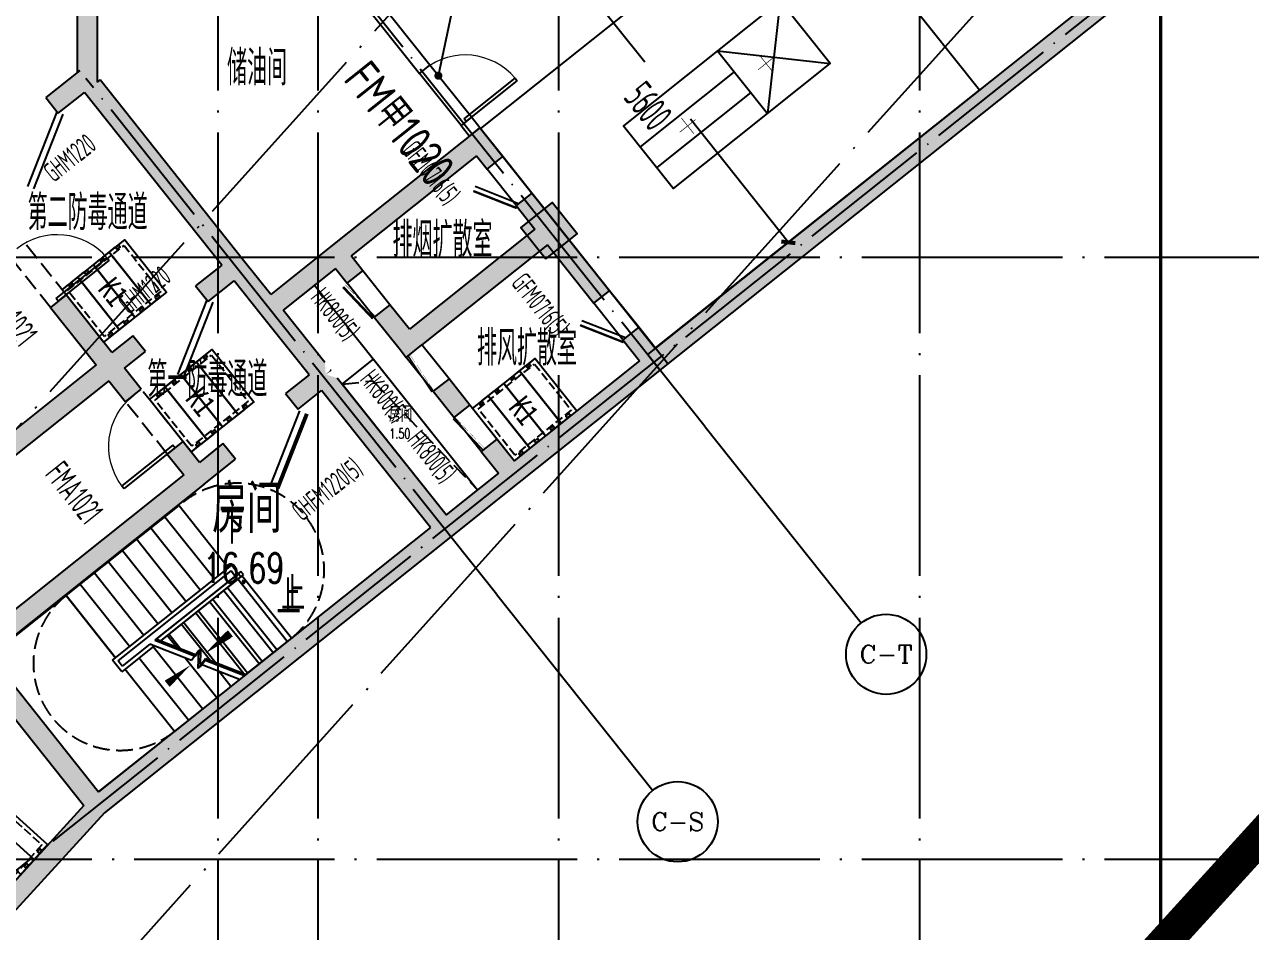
# Model space of a CAD drawing. Extents: x -473190 to 2138458, y -81875 to 2633646.
# Drawn here: x 627297 to 645641, y 61864 to 75429 of the extents above; entities that cross this region are included whole.
import ezdxf
from ezdxf.enums import TextEntityAlignment as Align

# ---------------------------------------------------------------- set-up
doc = ezdxf.new("R2010")
doc.units = 0
doc.header["$LTSCALE"] = 1000
for name, pattern in [('__DASH', [0.35, 0.25, -0.1]), ('ACAD_ISO05W100', [34, 24, -3, 0.5, -3, 0.5, -3]), ('DASH', [0.35, 0.25, -0.1]), ('DOTE', [2.42, 2, -0.2, 0.02, -0.2])]:
    doc.linetypes.add(name, pattern=pattern)
for name, color, linetype in [('A-COLUMN', 2, 'Continuous'), ('A-DIM_SYMB', 3, 'Continuous'), ('A-PUB_TEXT', 7, 'Continuous'), ('A-REDLINE', 1, 'ACAD_ISO05W100'), ('A-STAIR', 3, 'Continuous'), ('A-WALL', 2, 'Continuous'), ('A-WINDOW', 4, 'Continuous'), ('AXIS', 3, 'Continuous'), ('AXIS_TEXT', 7, 'Continuous'), ('C_柴油发电机组', 30, 'Continuous'), ('DIM_LEAD', 3, 'Continuous'), ('DOOR_FIRE_TEXT', 7, 'Continuous'), ('DOTE', 1, 'DOTE'), ('PUB_HATCH', 8, 'Continuous'), ('RF-JSK', 9, 'Continuous'), ('RF-M', 4, 'Continuous'), ('RF-MBH', 11, 'Continuous'), ('RF-QT', 30, 'Continuous'), ('SPACE', 7, 'Continuous'), ('STAIR', 2, 'Continuous'), ('TWT_水箱', 7, 'Continuous'), ('图层1', 7, 'Continuous'), ('索引线', 252, 'Continuous')]:
    doc.layers.add(name, color=color, linetype=linetype)
doc.layers.add('HOLE', color=52, linetype='Continuous', lineweight=15)
doc.layers.add('RF-WZ', color=110, linetype='Continuous', lineweight=0)
doc.styles.add('8B2_02', font='tssdeng.shx', dxfattribs={"width": 0.6, "bigfont": 'TSSDCHN.shx'})
doc.styles.add('_TCH_AXIS', font='COMPLEX', dxfattribs={"bigfont": 'GBCBIG'})
doc.styles.add('_TCH_DIM', font='SIMPLEX', dxfattribs={"bigfont": 'GBCBIG'})
doc.styles.add('_TCH_DIM_T3', font='tssdeng.shx', dxfattribs={"width": 0.564706, "bigfont": '@@@tssdchn.shx'})
doc.styles.add('_TCH_SPACE', font='SIMPLEX', dxfattribs={"height": 5, "bigfont": 'GBCBIG'})
doc.styles.add('_TCH_WINDOW', font='tssdeng.shx', dxfattribs={"width": 0.8, "height": 3.5, "bigfont": 'tssdchn.shx'})
doc.styles.add('COMPLEX', font='COMPLEX.shx', dxfattribs={"width": 0.65})
doc.styles.add('TYDG_01', font='', dxfattribs={"width": 0.8})
doc.styles.get('TYDG_01').set_extended_font_data('SimSun')
doc.dimstyles.new('_TWT_ARCH&&150', dxfattribs={"dimtxt": 446.25, "dimasz": 150, "dimexe": 375, "dimexo": 450, "dimgap": 189.375, "dimtad": 1, "dimdec": 0, "dimzin": 0, "dimdsep": 46, "dimtxsty": '_TCH_DIM_T3', "dimblk": 'ARCHTICK', "dimcen": 0.09, "dimclrt": 7, "dimazin": 2, "dimtfac": 1, "dimtdec": 0, "dimtix": 1, "dimtmove": 2, "dimatfit": 3, "dimfxl": 0, "dimtolj": 1, "dimtzin": 0, "dimarcsym": 0})

# ---------------------------------------------------------------- blocks, each defined once
blk = doc.blocks.new('fdj')
at = {"layer": 'C_柴油发电机组'}
for points in [[(0, 4200), (-6200, 4200), (-6200, 0), (0, 0)], [(-4700, 1300), (-1700, 1300), (-1700, 2500), (-4700, 2500)], [(-4700, 1300), (-3500, 1300), (-3500, 2500), (-4700, 2500)]]:
    blk.add_lwpolyline(points, close=True, dxfattribs=at)
for points in [[(-3500, 1300), (-4700, 2500)], [(-4700, 1300), (-3500, 2500)], [(-3500, 2100), (-1700, 2100)], [(-3500, 1700), (-1700, 1700)]]:
    blk.add_lwpolyline(points, dxfattribs=at)
at = {"layer": 'C_柴油发电机组', "lineweight": -3, "const_width": 10}
for points in [[(-3950, 1900), (-3950, 2050)], [(-2450, 1900), (-2450, 2050)], [(-3950, 1900), (-4100, 1900)], [(-3950, 1900), (-3950, 1750)], [(-3950, 1900), (-3800, 1900)], [(-2450, 1900), (-2600, 1900)], [(-2450, 1900), (-2450, 1750)], [(-2450, 1900), (-2300, 1900)]]:
    blk.add_lwpolyline(points, dxfattribs=at)
blk = doc.blocks.new('A$C4F5A101F')
at = {"layer": 'DOTE', "color": 16, "linetype": 'DOTE', "ltscale": 1.5}
for p, q in [((-99489.7, 16373.7), (-99489.7, -213765.2)), ((-88989.7, 16373.7), (-88989.7, -213765.2))]:
    blk.add_line(p, q, dxfattribs=at)
at = {"layer": 'DOTE', "color": 127, "linetype": 'DOTE', "ltscale": 1.5}
for p, q in [((-97989.7, 16373.7), (-97989.7, -213765.2)), ((-94389.7, 16373.7), (-94389.7, -213765.2)), ((-204013.3, -198812), (-71274.2, -51390.3)), ((-199059.6, -203024.4), (-66443.7, -55739.6)), ((-39660.8, -83507.4), (-168489.7, -83507.4)), ((-39660.8, -92507.4), (-168489.7, -92507.4))]:
    blk.add_line(p, q, dxfattribs=at)
blk = doc.blocks.new('A$C031B73C8')
at = {"layer": 'HOLE', "linetype": 'DASH'}
blk.add_lwpolyline([(177481.4, -89217.8), (177012, -89591.6), (178569.4, -91547.2), (179038.8, -91173.4)], close=True, dxfattribs=at)
blk.add_lwpolyline([(177012, -89591.6), (177472.1, -89543.3), (179038.8, -91173.4)], dxfattribs=at)
at = {"layer": 'SPACE', "style": '_TCH_SPACE'}
blk.add_text('房间', height=241.13, dxfattribs=at).set_placement((177714.8, -90157.4))
at = {"layer": 'SPACE', "style": '_TCH_SPACE', "width": 0.705882}
blk.add_text('1.50', height=148.75, dxfattribs=at).set_placement((177717.7, -90406.8))
blk = doc.blocks.new('RFJSK1')
at = {"layer": 'RF-JSK'}
for p, q in [((220418, 104411), (220418, 104351)), ((221398, 104411), (221398, 104351)), ((220418, 104111), (220418, 104051)), ((221398, 104111), (221398, 104051)), ((220418, 103811), (220418, 103751)), ((221398, 103811), (221398, 103751)), ((220418, 103511), (220418, 103451)), ((221398, 103511), (221398, 103451))]:
    blk.add_line(p, q, dxfattribs=at)
for points in [[(220408, 104531), (221408, 104531), (221408, 103331), (220408, 103331), (220408, 104531)], [(220408, 104411), (220408, 104531), (221408, 104531), (221408, 104411)], [(220408, 104411), (220448, 104411), (220448, 104351), (220408, 104351)], [(221408, 104411), (221368, 104411), (221368, 104351), (221408, 104351)], [(221408, 104351), (221408, 104231), (220408, 104231), (220408, 104351)], [(220408, 104111), (220408, 104231), (221408, 104231), (221408, 104111)], [(220408, 104111), (220448, 104111), (220448, 104051), (220408, 104051)], [(221408, 104051), (221408, 103931), (220408, 103931), (220408, 104051)], [(221408, 104111), (221368, 104111), (221368, 104051), (221408, 104051)], [(220408, 103811), (220408, 103931), (221408, 103931), (221408, 103811)], [(220408, 103811), (220448, 103811), (220448, 103751), (220408, 103751)], [(221408, 103751), (221408, 103631), (220408, 103631), (220408, 103751)], [(221408, 103811), (221368, 103811), (221368, 103751), (221408, 103751)], [(220408, 103511), (220408, 103631), (221408, 103631), (221408, 103511)], [(220408, 103511), (220448, 103511), (220448, 103451), (220408, 103451)], [(221408, 103511), (221368, 103511), (221368, 103451), (221408, 103451)], [(221408, 103451), (221408, 103331), (220408, 103331), (220408, 103451)]]:
    blk.add_lwpolyline(points, dxfattribs=at)
at = {"layer": 'RF-JSK', "linetype": '__DASH', "ltscale": 0.5}
blk.add_lwpolyline([(220468, 104471), (221348, 104471), (221348, 103391), (220468, 103391)], close=True, dxfattribs=at)
at = {"layer": 'RF-JSK', "color": 110, "style": 'TYDG_01', "width": 0.8}
blk.add_text('K1', height=339.9, dxfattribs=at).set_placement((220727, 103744))
blk = doc.blocks.new('$DorLib2D$00000179')
at = {"color": 0}
for p, q in [((-0.54, 0.169), (0.326, 0.669)), ((-0.5, 0.1), (0.366, 0.6))]:
    blk.add_line(p, q, dxfattribs=at)
blk = doc.blocks.new('$DorLib2D$00000001')
for p, q in [((0.45, 0.975), (0.5, 0.975)), ((0.45, 0), (0.45, 0.975)), ((0.5, 0), (0.5, 0.975)), ((0.5, 0), (0.45, 0))]:
    blk.add_line(p, q)
at = {"lineweight": 13}
blk.add_arc((0.475, 0), 0.975, 91.4693, 180, dxfattribs=at)
blk = doc.blocks.new('$DorLib2D$00000191')
at = {"color": 0}
blk.add_line((-0.5, 0.15), (0.366, 0.65), dxfattribs=at)
at = {"color": 0, "const_width": 0.05}
blk.add_lwpolyline([(-0.55, 0.237), (0.316, 0.737)], dxfattribs=at)
blk = doc.blocks.new('$DorLib2D$00000251')
at = {"color": 0}
for points, const_width in [([(-0.505, 0.178), (0.492, 0.265)], 0.0375), ([(-0.5, 0.125), (-0.289, 0.145)], 0.00625), ([(-0.209, 0.15), (-0.002, 0.169)], 0.00625), ([(0.055, 0.174), (0.246, 0.191)], 0.00625), ([(0.292, 0.194), (0.496, 0.212)], 0.00625)]:
    blk.add_lwpolyline(points, dxfattribs=dict(at, const_width=const_width))
blk = doc.blocks.new('$DorLib2D$00000249')
at = {"color": 0}
for points, const_width in [([(-0.504, 0.274), (0.492, 0.361)], 0.06), ([(0.207, 0.262), (0.496, 0.287)], 0.01), ([(-0.5, 0.2), (-0.254, 0.221)], 0.01), ([(-0.156, 0.23), (0.13, 0.255)], 0.01)]:
    blk.add_lwpolyline(points, dxfattribs=dict(at, const_width=const_width))
blk = doc.blocks.new('_AXISO')
blk.add_circle((0, 0), 0.5)
at = {"layer": 'AXIS_TEXT', "style": 'COMPLEX', "width": 1.041667}
blk.add_attdef('A', text='', height=0.56, dxfattribs=at).set_placement((-0.25, -0.28), (0.25, -0.28), align=Align.FIT)
blk = doc.blocks.new('rfk')
at = {"layer": 'PUB_HATCH'}
for points in [[(512648.2, -740989.3), (512948.2, -741133.9), (512948.2, -737985.2), (512848.2, -737835.2), (512648.2, -737835.2)], [(528048.2, -740122.4), (527748.2, -739977.8), (521179.3, -745209), (521366.2, -745443.7)], [(512683.2, -740961.4), (512174.3, -741366.7), (512361.2, -741601.4), (512752.8, -741289.6), (512807.8, -741117.9)], [(512948.2, -741133.9), (512648.2, -740989.3), (512683.2, -740961.4), (512807.8, -741117.9), (512987.4, -741102.7)], [(514980.2, -743926), (515136.7, -743801.5), (512987.4, -741102.7), (512807.8, -741117.9), (512752.8, -741289.6), (514808.5, -743871)], [(518622.8, -742239.6), (518670.6, -741818.1), (516441.2, -743593.5), (516565.8, -743750), (516745.4, -743734.7)], [(518622.8, -742239.6), (518778.5, -742435.2), (519013.2, -742248.3), (518670.6, -741818.1)], [(519823.1, -743265.3), (519449.3, -742795.9), (519214.6, -742982.8), (519494.9, -743334.8), (519666.6, -743389.8)], [(519681.8, -743569.5), (520376.7, -744442), (520611.4, -744255.1), (519823.1, -743265.3), (519666.6, -743389.8)], [(519666.6, -743389.8), (519494.9, -743334.8), (517617.5, -744829.9), (517632.8, -745009.5), (517804.4, -745064.6), (519681.8, -743569.5)], [(516565.8, -743750), (516441.2, -743593.5), (515541.6, -744309.9), (515556.8, -744489.6), (515728.5, -744544.6), (516510.7, -743921.6)], [(515556.8, -744489.6), (515541.6, -744309.9), (515136.7, -743801.5), (514980.2, -743926), (514995.4, -744105.7), (515400.3, -744614.1)], [(516510.7, -743921.6), (516686.7, -744142.6), (516921.3, -743955.7), (516745.4, -743734.7), (516565.8, -743750)], [(514808.5, -743871), (514417.4, -744182.5), (514604.3, -744417.2), (514995.4, -744105.7), (514980.2, -743926)], [(513165.8, -745179.2), (512480.5, -744318.7), (512245.9, -744505.6), (512931.1, -745366.1), (513141.9, -745390)], [(516364.4, -745508.3), (516351.4, -745326.9), (515728.5, -744544.6), (515556.8, -744489.6), (515400.3, -744614.1), (516116.7, -745513.7)], [(517617.5, -744829.9), (517326.3, -744464.2), (517091.6, -744651), (517476.3, -745134.1), (517632.8, -745009.5)], [(513352.7, -745413.9), (513665.6, -745164.7), (513478.7, -744930), (513165.8, -745179.2), (513141.9, -745390)], [(521483.5, -745350.3), (521047.4, -744802.7), (520812.8, -744989.6), (521061.9, -745302.5)], [(517476.3, -745134.1), (517569.7, -745251.5), (517804.4, -745064.6), (517632.8, -745009.5)], [(521483.5, -745350.3), (521061.9, -745302.5), (519184.5, -746797.6), (519129.5, -746969.3), (519254.1, -747125.7)], [(513141.9, -745390), (512931.1, -745366.1), (511265.6, -746692.5), (511210.5, -746864.2), (511335.1, -747020.6), (513118, -745600.8)], [(513118, -745600.8), (513369, -745915.9), (513603.6, -745729), (513352.7, -745413.9), (513141.9, -745390)], [(516116.7, -745513.7), (515764.7, -745794.1), (515951.6, -746028.7), (516303.6, -745748.4), (516364.4, -745508.3)], [(518112.6, -747779.1), (518167.6, -747607.4), (516538.3, -745561.5), (516364.4, -745508.3), (516303.6, -745748.4), (517932.9, -747794.3)], [(516438.1, -745449), (516442.9, -745455.7), (516364.4, -745508.3), (516433.6, -745443.5), (516438.9, -745449.5)], [(518521.1, -745964.5), (518209.3, -745573), (517974.7, -745759.9), (518286.4, -746151.4)], [(514474, -746822), (514226.6, -746511.3), (513991.9, -746698.2), (514239.3, -747008.8), (514419, -746993.6)], [(514543.6, -747150.1), (515012.9, -746776.3), (514826, -746541.6), (514474, -746822), (514419, -746993.6)], [(519184.5, -746797.6), (518926, -746473), (518691.3, -746659.8), (518949.9, -746984.5), (519129.5, -746969.3)], [(519129.5, -746969.3), (518949.9, -746984.5), (518167.6, -747607.4), (518112.6, -747779.1), (518237.1, -747935.6), (519254.1, -747125.7)], [(514419, -746993.6), (514239.3, -747008.8), (511032.1, -749563), (511156.7, -749719.4), (511336.3, -749704.2), (514543.6, -747150.1)], [(518112.6, -747779.1), (517932.9, -747794.3), (512965.6, -751750.1), (512921.8, -751923.1), (513053.8, -752063.4), (518237.1, -747935.6)], [(511156.7, -749719.4), (511101.6, -749891.1), (512745.9, -751955.8), (512921.8, -751923.1), (512965.6, -751750.1), (511336.3, -749704.2)], [(512921.8, -751923.1), (512745.9, -751955.8), (511399.1, -753431.3), (511342.3, -753582.5), (511519.6, -753744.3), (513053.8, -752063.4)]]:
    blk.add_hatch(color=256, dxfattribs=at).paths.add_polyline_path(points)
at = {"color": 4}
blk.add_lwpolyline([(516197.8, -744170.8), (518637, -747233.7)], dxfattribs=at)
at = {"color": 2}
blk.add_lwpolyline([(516610.2, -745651.8), (517079.6, -745278), (518637, -747233.7), (518167.6, -747607.4), (516610.2, -745651.8)], dxfattribs=at)
at = {"color": 2, "linetype": 'DASH'}
blk.add_lwpolyline([(516610.2, -745651.8), (517070.3, -745603.5), (518637, -747233.7)], dxfattribs=at)
at = {"layer": 'A-DIM_SYMB'}
for points in [[(514664.8, -747872.2, 0, 0, 0), (512302.4, -749753.5, 0, 0, 0), (513143.4, -750809.6, 0, 0, 0), (514344.2, -749853.3, 0, 120, 0), (513992.1, -750133.7, 0, 0, 0)], [(515505.8, -748928.2, 0, 0, 0), (514555.4, -749685.1, 0, 120, 0), (514907.4, -749404.8, 0, 0, 0)]]:
    blk.add_lwpolyline(points, format="xyseb", dxfattribs=at)
at = {"layer": 'A-STAIR'}
for p, q in [((512480.2, -748813), (514169.9, -747467.4)), ((514169.9, -747467.4), (514911.2, -748398.3)), ((513958.6, -747635.6), (514700, -748566.5)), ((513747.4, -747803.8), (514488.8, -748734.7)), ((513536.2, -747972), (514277.5, -748902.9)), ((513325, -748140.2), (514066.3, -749071)), ((513113.8, -748308.4), (513855.1, -749239.2)), ((513174.6, -749781.2), (514958.1, -748360.9)), ((513258.9, -749790.8), (514948.6, -748445.2)), ((513258.9, -749790.8), (514948.6, -748445.2)), ((514948.6, -748445.2), (515010.8, -748523.4)), ((515010.8, -748523.4), (514948.6, -748445.2)), ((514958.1, -748360.9), (515095.2, -748533)), ((512902.6, -748476.6), (513643.9, -749407.4)), ((515010.8, -748523.4), (513823.3, -749469.1)), ((515010.8, -748523.4), (513823.3, -749469.1)), ((515095.2, -748533), (513887.8, -749494.5)), ((515789.5, -749501.2), (515048.2, -748570.3)), ((512480.2, -748813), (511345.9, -749716.3)), ((512480.2, -748813), (513221.5, -749743.8)), ((513221.5, -749743.8), (512480.2, -748813)), ((512691.4, -748644.8), (513432.7, -749575.6)), ((515578.3, -749669.4), (514837, -748738.5)), ((515367.1, -749837.6), (514625.8, -748906.7)), ((515141.3, -749987.4), (514414.6, -749074.9)), ((514638.7, -749789.8), (514203.4, -749243.1)), ((513733, -749541.1), (513321.2, -749869)), ((513733, -749541.1), (513321.2, -749869)), ((514354, -749785.3), (513733, -749541.1)), ((514415.5, -749702), (513823.3, -749469.1)), ((514136.2, -749592.2), (513992.2, -749411.3)), ((515789.5, -749501.2), (515166.5, -749997.4)), ((511345.9, -749716.3), (512965.6, -751750.1)), ((513797.5, -749566.4), (513311.6, -749953.3)), ((514522.3, -750510.4), (513781, -749579.5)), ((514465, -749635.1), (514354, -749785.3)), ((514458.1, -749904), (514465, -749635.1)), ((513311.6, -749953.3), (513174.6, -749781.2)), ((513321.2, -749869), (513258.9, -749790.8)), ((513321.2, -749869), (513258.9, -749790.8)), ((514099.9, -750846.8), (513358.6, -749915.9)), ((514099.9, -750846.8), (513358.6, -749915.9)), ((514311.1, -750678.6), (513569.8, -749747.7)), ((514733.5, -750342.2), (514260.8, -749748.6)), ((514564.1, -749760.5), (514458.1, -749904)), ((515076.2, -750069.3), (514502.6, -749843.7)), ((515166.5, -749997.4), (514564.1, -749760.5)), ((515076.2, -750069.3), (514099.9, -750846.8)), ((514944.7, -750174), (514763.3, -749946.3)), ((512965.6, -751750.1), (514099.9, -750846.8))]:
    blk.add_line(p, q, dxfattribs=at)
at = {"layer": 'A-WALL'}
for p, q in [((515362.6, -737985.2), (517766.6, -741004)), ((517923, -740879.4), (515618.2, -737985.2)), ((517766.6, -741004), (517923, -740879.4)), ((518546, -741661.6), (518389.5, -741786.2)), ((518670.6, -741818.1), (518546, -741661.6)), ((518389.5, -741786.2), (518514.1, -741942.7)), ((518514.1, -741942.7), (518670.6, -741818.1))]:
    blk.add_line(p, q, dxfattribs=at)
at = {"layer": 'A-WINDOW'}
for p, q in [((518546, -741661.6), (517923, -740879.4)), ((518389.5, -741786.2), (517766.6, -741004))]:
    blk.add_line(p, q, dxfattribs=at)
at = {"layer": 'AXIS'}
for p, q in [((522040.5, -746290.4), (524376.6, -749223.9)), ((518921, -748794.3), (521257.1, -751727.8))]:
    blk.add_line(p, q, dxfattribs=at)
at = {"layer": 'DIM_LEAD', "color": 0}
blk.add_line((518050.3, -741039.2), (518287, -739928.4), dxfattribs=at)
at = {"layer": 'DIM_LEAD', "color": 0, "const_width": 60}
blk.add_lwpolyline([(518044.1, -741068.6, 1), (518056.6, -741009.9, 1)], format="xyb", close=True, dxfattribs=at)
at = {"layer": 'DOTE'}
for p, q in [((522040.5, -746290.4), (512205.1, -733940.1)), ((528991.6, -739179.3), (511137.6, -753397.6)), ((518921, -748794.3), (512776.7, -741078.8))]:
    blk.add_line(p, q, dxfattribs=at)
at = {"layer": 'RF-M'}
for p, q in [((519449.3, -742795.9), (519013.2, -742248.3)), ((519214.6, -742982.8), (518778.5, -742435.2)), ((517326.3, -744464.2, 650), (516921.3, -743955.7, 650)), ((517091.6, -744651, 650), (516686.7, -744142.6, 650)), ((521047.4, -744802.7), (520611.4, -744255.1)), ((520812.8, -744989.6), (520376.7, -744442)), ((518209.3, -745573), (517804.4, -745064.6)), ((517974.7, -745759.9), (517569.7, -745251.5)), ((518926, -746473), (518521.1, -745964.5)), ((518691.3, -746659.8), (518286.4, -746151.4))]:
    blk.add_line(p, q, dxfattribs=at)
at = {"layer": 'RF-M', "linetype": '__DASH'}
for p, q in [((512480.5, -744318.7, 0), (511857.6, -743536.5, 0)), ((512245.9, -744505.6, 0), (511622.9, -743723.4, 0)), ((514226.6, -746511.3, 0), (513603.6, -745729, 0)), ((513991.9, -746698.2, 0), (513369, -745915.9, 0))]:
    blk.add_line(p, q, dxfattribs=at)
at = {"layer": 'RF-QT'}
for p, q in [((512648.2, -740989.3), (512648.2, -737835.2)), ((512948.2, -741133.9), (512948.2, -737985.2)), ((527748.2, -739977.8), (521179.3, -745209)), ((528048.2, -740122.4), (521366.2, -745443.7)), ((512683.2, -740961.4), (512174.3, -741366.7)), ((512648.2, -740989.3), (512683.2, -740961.4)), ((512948.2, -741133.9), (512987.4, -741102.7)), ((515136.7, -743801.5), (512987.4, -741102.7)), ((512361.2, -741601.4), (512752.8, -741289.6)), ((514808.5, -743871), (512752.8, -741289.6)), ((512174.3, -741366.7), (512361.2, -741601.4)), ((518670.6, -741818.1), (516441.2, -743593.5)), ((519013.2, -742248.3), (518670.6, -741818.1)), ((518622.8, -742239.6), (516745.4, -743734.7)), ((518622.8, -742239.6), (518778.5, -742435.2)), ((518778.5, -742435.2), (519013.2, -742248.3)), ((519449.3, -742795.9), (519214.6, -742982.8)), ((519823.1, -743265.3), (519449.3, -742795.9)), ((519214.6, -742982.8), (519494.9, -743334.8)), ((520611.4, -744255.1), (519823.1, -743265.3)), ((519494.9, -743334.8), (517617.5, -744829.9)), ((516441.2, -743593.5), (515541.6, -744309.9)), ((519681.8, -743569.5), (517804.4, -745064.6)), ((519681.8, -743569.5), (520376.7, -744442)), ((515541.6, -744309.9), (515136.7, -743801.5)), ((516921.3, -743955.7), (516745.4, -743734.7)), ((514808.5, -743871), (514417.4, -744182.5)), ((516510.7, -743921.6), (515728.5, -744544.6)), ((516510.7, -743921.6), (516686.7, -744142.6)), ((516686.7, -744142.6), (516921.3, -743955.7)), ((514417.4, -744182.5), (514604.3, -744417.2)), ((514604.3, -744417.2), (514995.4, -744105.7)), ((515400.3, -744614.1), (514995.4, -744105.7)), ((512480.5, -744318.7), (512245.9, -744505.6)), ((513165.8, -745179.2), (512480.5, -744318.7)), ((520376.7, -744442), (520611.4, -744255.1)), ((512245.9, -744505.6), (512931.1, -745366.1)), ((516351.4, -745326.9), (515728.5, -744544.6)), ((517326.3, -744464.2), (517091.6, -744651)), ((517617.5, -744829.9), (517326.3, -744464.2)), ((516116.7, -745513.7), (515400.3, -744614.1)), ((517091.6, -744651), (517476.3, -745134.1)), ((513478.7, -744930), (513165.8, -745179.2)), ((513665.6, -745164.7), (513478.7, -744930)), ((521047.4, -744802.7), (520812.8, -744989.6)), ((521483.5, -745350.3), (521047.4, -744802.7)), ((517476.3, -745134.1), (517569.7, -745251.5)), ((517569.7, -745251.5), (517804.4, -745064.6)), ((520812.8, -744989.6), (521061.9, -745302.5)), ((513352.7, -745413.9), (513665.6, -745164.7)), ((521061.9, -745302.5), (519184.5, -746797.6)), ((521366.2, -745443.7), (521179.3, -745209)), ((512931.1, -745366.1), (511265.6, -746692.5)), ((513603.6, -745729), (513352.7, -745413.9)), ((516116.7, -745513.7), (515764.7, -745794.1)), ((516438.9, -745449.5), (516433.6, -745443.5)), ((516438.1, -745449), (516442.9, -745455.7)), ((516438.9, -745449.5), (516438.1, -745449)), ((521483.5, -745350.3), (519254.1, -747125.7)), ((513118, -745600.8), (511335.1, -747020.6)), ((513118, -745600.8), (513369, -745915.9)), ((518167.6, -747607.4), (516538.3, -745561.5)), ((518209.3, -745573), (517974.7, -745759.9)), ((518521.1, -745964.5), (518209.3, -745573)), ((513369, -745915.9), (513603.6, -745729)), ((515764.7, -745794.1), (515951.6, -746028.7)), ((515951.6, -746028.7), (516303.6, -745748.4)), ((517932.9, -747794.3), (516303.6, -745748.4)), ((517974.7, -745759.9), (518286.4, -746151.4)), ((518286.4, -746151.4), (518521.1, -745964.5)), ((514226.6, -746511.3), (513991.9, -746698.2)), ((514474, -746822), (514226.6, -746511.3)), ((514826, -746541.6), (514474, -746822)), ((515012.9, -746776.3), (514826, -746541.6)), ((518926, -746473), (518691.3, -746659.8)), ((519184.5, -746797.6), (518926, -746473)), ((513991.9, -746698.2), (514239.3, -747008.8)), ((514543.6, -747150.1), (515012.9, -746776.3)), ((518691.3, -746659.8), (518949.9, -746984.5)), ((518949.9, -746984.5), (518167.6, -747607.4)), ((514239.3, -747008.8), (511032.1, -749563)), ((514543.6, -747150.1), (511336.3, -749704.2)), ((519254.1, -747125.7), (518237.1, -747935.6)), ((517932.9, -747794.3), (512965.6, -751750.1)), ((518237.1, -747935.6), (513053.8, -752063.4)), ((511336.3, -749704.2), (512965.6, -751750.1)), ((511101.6, -749891.1), (512745.9, -751955.8)), ((512745.9, -751955.8), (511399.1, -753431.3)), ((513053.8, -752063.4), (511519.6, -753744.3))]:
    blk.add_line(p, q, dxfattribs=at)
at = {"layer": 'A-WINDOW'}
ref = blk.add_blockref('$DorLib2D$00000001', (518156.3, -741332.8), dxfattribs=dict(at, xscale=-1000, yscale=-1000, zscale=200, rotation=128.5325870243775))
ref.add_attrib('A', 'FM甲1020', (516610.9, -741097.3), dxfattribs={"layer": 'DOOR_FIRE_TEXT', "height": 525, "rotation": 308.53259, "style": '_TCH_WINDOW', "width": 0.8})
at = {"layer": 'AXIS'}
ref = blk.add_blockref('_AXISO', (524750.3, -749693.2), dxfattribs=dict(at, xscale=1200, yscale=1200, zscale=1200))
ref.add_attrib('A', 'C-T', dxfattribs={"layer": 'AXIS_TEXT', "height": 269.48, "style": '_TCH_AXIS'}).set_placement((524352.5, -749828), (525148.1, -749828), align=Align.FIT)
ref = blk.add_blockref('_AXISO', (521630.9, -752197.1), dxfattribs=dict(at, xscale=1200, yscale=1200, zscale=1200))
ref.add_attrib('A', 'C-S', dxfattribs={"layer": 'AXIS_TEXT', "height": 273.43, "style": '_TCH_AXIS'}).set_placement((521233.8, -752333.8), (522028, -752333.8), align=Align.FIT)
at = {"layer": 'RF-JSK', "linetype": 'ByBlock'}
for p, rotation in [((294282.1, -636196.2), 308.5325870243147), ((295590.3, -637838.9, 0), 308.5325870243147), ((300425.4, -637971), 308.5325870243147), ((277719.1, -682069.9), 318.0000000003557)]:
    blk.add_blockref('RFJSK1', p, dxfattribs=dict(at, rotation=rotation))
at = {"layer": 'RF-M'}
ref = blk.add_blockref('$DorLib2D$00000179', (511798.4, -741857.8), dxfattribs=dict(at, xscale=1200, yscale=1200, zscale=300, rotation=218.5325870243603))
ref.add_attrib('A', 'GHM1220', (512298.3, -742644.5), dxfattribs={"layer": 'RF-MBH', "height": 297.5, "rotation": 38.53259, "style": '_TCH_WINDOW', "width": 0.564706})
at = {"layer": 'RF-M', "lineweight": 15}
ref = blk.add_blockref('$DorLib2D$00000191', (519113.9, -742615.6), dxfattribs=dict(at, xscale=700, yscale=700, zscale=300, rotation=128.5325870243653))
ref.add_attrib('A', 'GFM0716(5)', (517493.2, -742167.9), dxfattribs={"layer": 'RF-MBH', "lineweight": 15, "height": 297.5, "rotation": 308.53259, "style": '_TCH_WINDOW', "width": 0.564706})
at = {"layer": 'RF-M', "linetype": '__DASH', "ltscale": 1000}
ref = blk.add_blockref('$DorLib2D$00000001', (512051.7, -744021.1), dxfattribs=dict(at, xscale=-1000, yscale=-1000, zscale=300, rotation=128.532587024379))
ref.add_attrib('A', 'FMA1021', (511167.2, -744343.7), dxfattribs={"layer": 'RF-MBH', "linetype": '__DASH', "ltscale": 1000, "height": 371.88, "rotation": 308.53259, "style": '_TCH_WINDOW', "width": 0.564706})
at = {"layer": 'RF-M'}
ref = blk.add_blockref('$DorLib2D$00000179', (514041.5, -744673.6), dxfattribs=dict(at, xscale=1200, yscale=1200, zscale=300, rotation=218.5325870243126))
ref.add_attrib('A', 'GHM1220', (513416.6, -744620.1), dxfattribs={"layer": 'RF-MBH', "height": 297.5, "rotation": 38.53259, "style": '_TCH_WINDOW', "width": 0.564706})
at = {"layer": 'RF-M', "lineweight": 15}
ref = blk.add_blockref('$DorLib2D$00000191', (520712.1, -744622.3), dxfattribs=dict(at, xscale=700, yscale=700, zscale=300, rotation=128.5325870243867))
ref.add_attrib('A', 'GFM0716(5)', (519126.6, -744146.6), dxfattribs={"layer": 'RF-MBH', "lineweight": 15, "height": 297.5, "rotation": 308.53259, "style": '_TCH_WINDOW', "width": 0.564706})
at = {"layer": 'RF-M'}
ref = blk.add_blockref('$DorLib2D$00000249', (517006.5, -744303.4), dxfattribs=dict(at, xscale=650, yscale=650, zscale=300, rotation=128.5325870244045))
ref.add_attrib('A', 'HK800(5)', (516124.5, -744365.6), dxfattribs={"layer": 'RF-MBH', "height": 297.5, "rotation": 308.53259, "style": '_TCH_WINDOW', "width": 0.564706})
ref = blk.add_blockref('$DorLib2D$00000251', (517889.5, -745412.3), dxfattribs=dict(at, xscale=-650, yscale=650, zscale=300, rotation=128.5325870244139))
ref.add_attrib('A', 'HK800(5)', (516861.7, -745590.6), dxfattribs={"layer": 'RF-MBH', "height": 297.5, "rotation": 308.53259, "style": '_TCH_WINDOW', "width": 0.564706})
at = {"layer": 'RF-M', "linetype": '__DASH', "ltscale": 1000}
ref = blk.add_blockref('$DorLib2D$00000001', (513797.8, -746213.6), dxfattribs=dict(at, xscale=-1000, yscale=1000, zscale=300, rotation=128.5325870243668))
ref.add_attrib('A', 'FMA1021', (512148.6, -747003.7), dxfattribs={"layer": 'RF-MBH', "linetype": '__DASH', "ltscale": 1000, "height": 371.88, "rotation": 308.53259, "style": '_TCH_WINDOW', "width": 0.564706})
at = {"layer": 'RF-M'}
ref = blk.add_blockref('$DorLib2D$00000191', (515388.8, -746285.2), dxfattribs=dict(at, xscale=1200, yscale=1200, zscale=300, rotation=218.5325870242525))
ref.add_attrib('A', 'GHFM1220(5)', (516012.8, -747713.9), dxfattribs={"layer": 'RF-MBH', "height": 297.5, "rotation": 38.53259, "style": '_TCH_WINDOW', "width": 0.564706})
ref = blk.add_blockref('$DorLib2D$00000251', (518606.2, -746312.2), dxfattribs=dict(at, xscale=650, yscale=650, zscale=300, rotation=128.5325870244139))
ref.add_attrib('A', 'HK800(5)', (517568.9, -746498), dxfattribs={"layer": 'RF-MBH', "height": 297.5, "rotation": 308.53259, "style": '_TCH_WINDOW', "width": 0.564706})
at = {"layer": 'A-PUB_TEXT', "style": '_TCH_DIM'}
for s, p in [('下', (514788, -748036.6)), ('上', (515629, -749092.6))]:
    blk.add_text(s, height=506.4, dxfattribs=at).set_placement(p)
at = {"layer": 'RF-WZ', "style": '8B2_02', "width": 0.6}
for s, p in [('储油间', (514888.3, -741185.1)), ('第二防毒通道', (511904.3, -743348.1)), ('排烟扩散室', (517364.2, -743755)), ('排风扩散室', (518627.8, -745375.3)), ('第一防毒通道', (513695.9, -745844.2))]:
    blk.add_text(s, height=525, dxfattribs=at).set_placement(p)
at = {"layer": 'SPACE', "style": '_TCH_SPACE'}
blk.add_text('房间', height=723.4, dxfattribs=at).set_placement((514665.2, -747877.6))
at = {"layer": 'SPACE', "style": '_TCH_SPACE', "width": 0.705882}
blk.add_text('16.69', height=446.25, dxfattribs=at).set_placement((514531.5, -748625.7))
blk = doc.blocks.new('_ArchTick')
at = {"color": 0, "linetype": 'ByBlock', "const_width": 0.4}
blk.add_lwpolyline([(-0.5, -0.5), (0.5, 0.5)], dxfattribs=at)
blk = doc.blocks.new('*D5981')
at = {"layer": 'Defpoints', "color": 0, "transparency": 16777216}
for p in [(-16576, -83588), (-12462, -87471), (-13088, -87969)]:
    blk.add_point(p, dxfattribs=at)
at = {"layer": 'TWT_水箱', "color": 0, "lineweight": -2, "transparency": 16777216}
for p, q in [((-16224, -83308), (-15657, -82856)), ((-15950, -83090), (-14610, -84773)), ((-12462, -87471), (-13927, -85631)), ((-12736, -87689), (-12168, -87237))]:
    blk.add_line(p, q, dxfattribs=at)
at = {"layer": 'TWT_水箱', "color": 0, "lineweight": -2, "transparency": 16777216, "xscale": 150, "yscale": 150, "zscale": 150}
for p, rotation in [((-15950, -83090), 128.5325870247285), ((-12462, -87471), 308.5325870247285)]:
    blk.add_blockref('_ArchTick', p, dxfattribs=dict(at, rotation=rotation))
at = {"layer": 'TWT_水箱', "color": 7, "transparency": 16777216, "insert": (-14558, -85433), "char_height": 446.2, "attachment_point": 5, "rotation": 308.5326, "style": '_TCH_DIM_T3'}
blk.add_mtext('\\A1;5600', dxfattribs=at)
blk = doc.blocks.new('_FZH')
blk.add_lwpolyline([(-0.5, -0.5), (0.5, -0.5), (0.5, 0.5), (-0.5, 0.5)], close=True)
at = {"layer": 'PUB_HATCH'}
blk.add_solid([(-0.5, -0.5), (0.5, -0.5), (-0.5, 0.5), (0.5, 0.5)], dxfattribs=at)
blk = doc.blocks.new('A$C4CB31E69')
at = {"layer": 'TWT_水箱'}
dim = blk.add_linear_dim(base=(-12461.8, -87470.7), p1=(-16576.2, -83588.4), p2=(-13087.6, -87969.1), angle=308.53259, dimstyle='_TWT_ARCH&&150', dxfattribs=at)
dim.commit()
dim.dimension.update_dxf_attribs({"geometry": '*D5981', "text_midpoint": (-14557.8, -85432.6), "dimtype": 161})

msp = doc.modelspace()

# ---------------------------------------------------------------- linework, layer by layer
at = {"layer": 'A-DIM_SYMB'}
msp.add_lwpolyline([(631011.3, 66827.3, 0, 0, 0), (630025.7, 66042.4, 0, 120, 0), (630377.7, 66322.7, 0, 0, 0)], format="xyseb", dxfattribs=at)
at = {"layer": 'A-REDLINE', "const_width": 500, "flags": 128}
msp.add_lwpolyline([(437553.5, 184610.6), (451649.1, 183236.2), (465777.4, 182253.8), (479927.5, 181664), (494088.5, 181467.4), (569667.9, 181467.4), (645247.3, 181467.4), (652717.3, 181281.3), (660168.7, 180723.4), (667583.2, 179795.1), (674942.2, 178498.7), (682227.5, 176837.5), (689421, 174815.5), (696505, 172437.8), (703461.7, 169710.2), (710274, 166639.6), (716924.9, 163233.6), (723397.9, 159500.5), (729676.9, 155449.8), (658092.8, 76795.5), (586508.7, -1858.7), (514924.6, -80513), (437553.5, -58186.1), (437553.5, 63212.2)], close=True, dxfattribs=at)
at = {"layer": 'A-STAIR'}
for p, q in [((630535.9, 67247.7), (629244.6, 66219.3)), ((630512.5, 67229), (629244.6, 66219.3)), ((630573.3, 67200.8), (629309, 66193.9)), ((630573.3, 67200.8), (630535.9, 67247.7)), ((631291.2, 66251.2), (630549.9, 67182.1)), ((631072.1, 66076.8), (630330.8, 67007.7)), ((630853.1, 65902.3), (630111.8, 66833.2)), ((630634.1, 65727.9), (629892.8, 66658.8)), ((630176.8, 65852.7), (629673.7, 66484.4)), ((629655.6, 66057.7), (629454.7, 66309.9)), ((631291.2, 66251.2), (630587.8, 65691.1)), ((629244.6, 66219.3), (629851.2, 65980.8)), ((629851.2, 65980.8), (629931.4, 66089.3)), ((629931.4, 66089.3), (629924.5, 65820.4)), ((629924.5, 65820.4), (629999.8, 65922.3)), ((629999.8, 65922.3), (630587.8, 65691.1))]:
    msp.add_line(p, q, dxfattribs=at)
at = {"layer": 'STAIR', "color": 9, "linetype": 'DASH'}
for centre, start, end in [((630481.3, 67268.1), 308.53259, 128.53259), ((628729.1, 65872.7), 128.53259, 308.53259)]:
    msp.add_arc(centre, 1300, start, end, dxfattribs=at)
at = {"layer": '图层1', "color": 6, "linetype": 'DASH', "const_width": 50}
msp.add_lwpolyline([(621030.6, 84067.9), (644297.4, 84067.9), (644297.4, 61637.6), (621030.6, 61637.6)], close=True, dxfattribs=at)

# ---------------------------------------------------------------- block references
for name, p in [('A$C031B73C8', (455037.2, 159642.4)), ('A$C4CB31E69', (651187.2, 159642.4))]:
    msp.add_blockref(name, p)
at = {"linetype": 'Continuous', "rotation": 218.5325870246042}
msp.add_blockref('fdj', (634119.2, 73872.6), dxfattribs=at)
at = {"layer": 'A-COLUMN', "xscale": 599.9999999999986, "yscale": 599.9999999999986, "zscale": 599.9999999999986, "rotation": 38.53258702836206}
msp.add_blockref('_FZH', (635144.8, 72343.9), dxfattribs=at)
at = {"layer": 'RF-QT'}
msp.add_blockref('A$C4F5A101F', (729676.9, 155449.8), dxfattribs=at)
at = {"layer": '索引线'}
msp.add_blockref('rfk', (115439, 815702.6), dxfattribs=at)

# ---------------------------------------------------------------- texts
at = {"layer": 'A-PUB_TEXT', "style": '_TCH_DIM'}
msp.add_text('上', height=506.4, dxfattribs=at).set_placement((631134.5, 66662.9))

doc.saveas('drawing.dxf')
